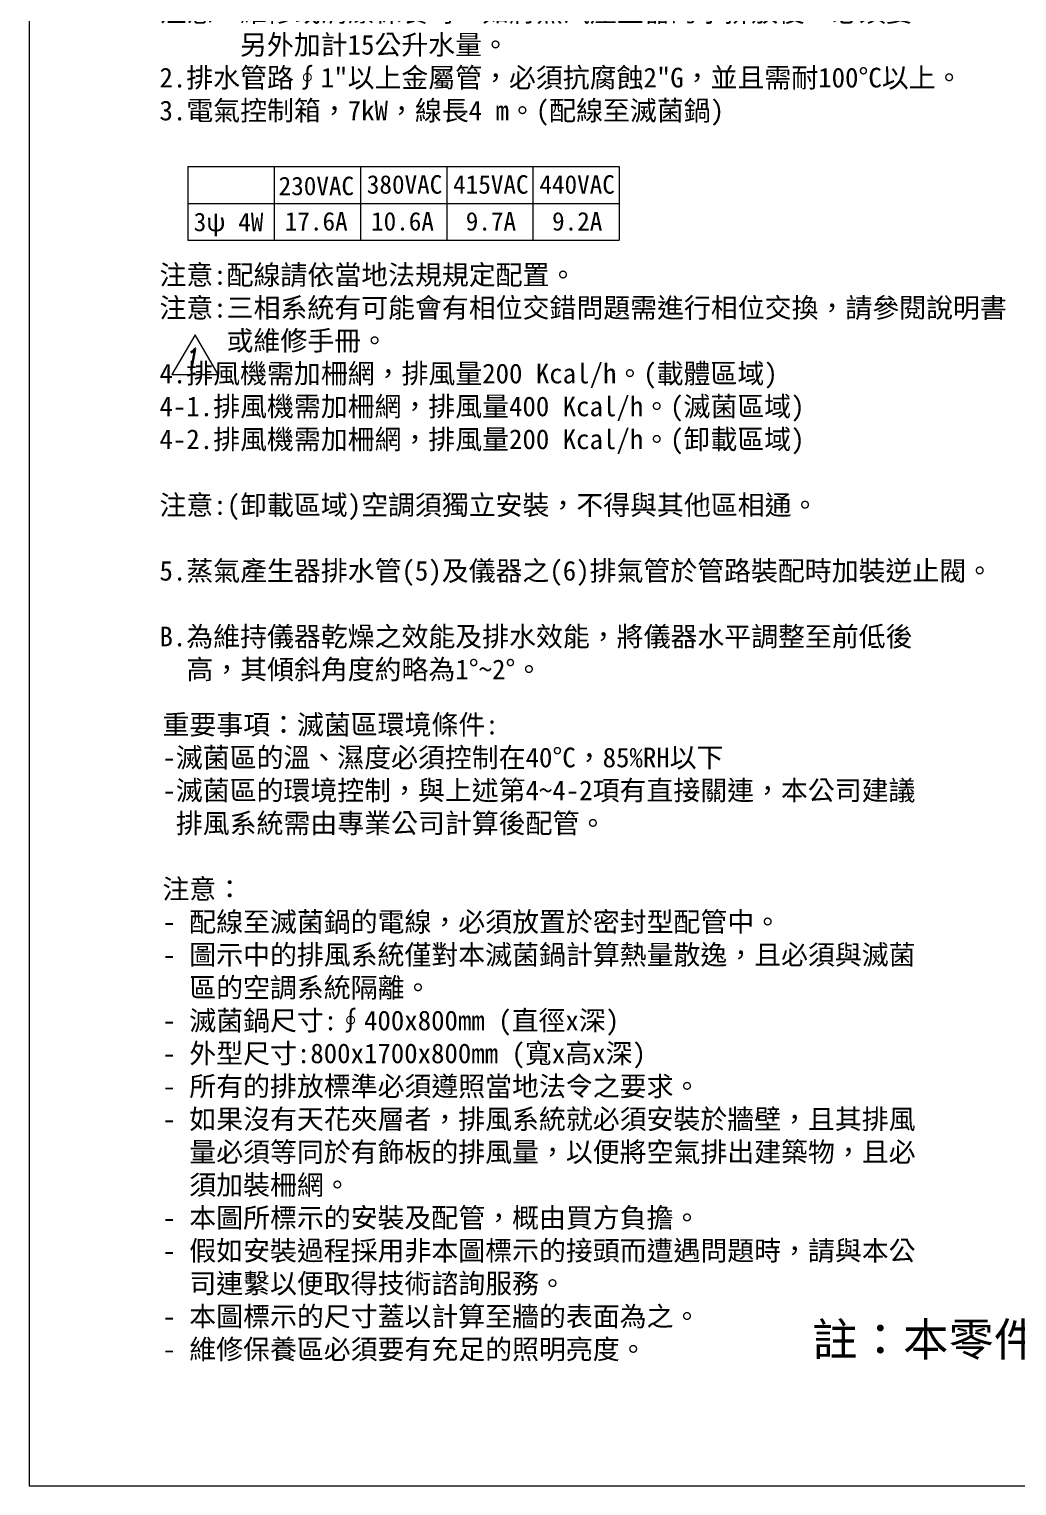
# Model space of a CAD drawing. Header units: millimetres. Extents: x 15361 to 28546, y 509 to 9779.
# Drawn here: x 15361 to 19368, y 509 to 6419 of the extents above; entities that cross this region are included whole.
import ezdxf

# ---------------------------------------------------------------- set-up
doc = ezdxf.new("R2010")
doc.units = ezdxf.units.MM
doc.header["$MEASUREMENT"] = 0
doc.layers.get('0').update_dxf_attribs({"lineweight": 25})
for name, color, linetype, lineweight in [('D', 3, 'Continuous', 13), ('F', 7, 'Continuous', 15), ('T', 4, 'Continuous', 15)]:
    doc.layers.add(name, color=color, linetype=linetype, lineweight=lineweight)
doc.styles.get("Standard").update_dxf_attribs({"font": 'KAIU.TTF'})
doc.styles.add('STU25', font='isocp2.shx')
doc.styles.add('Text', font='romans.shx', dxfattribs={"width": 0.8, "oblique": 10})

msp = doc.modelspace()

# ---------------------------------------------------------------- linework, layer by layer
at = {"layer": 'D'}
for p, q in [((16004.996, 5862.019), (16004.996, 5562.019)), ((16004.996, 5862.019), (17754.996, 5862.019)), ((16354.996, 5862.019), (16354.996, 5562.019)), ((16704.996, 5862.019), (16704.996, 5562.019)), ((17054.996, 5862.019), (17054.996, 5562.019)), ((17404.996, 5862.019), (17404.996, 5562.019)), ((17754.996, 5862.019), (17754.996, 5562.019)), ((16004.996, 5712.019), (17754.996, 5712.019)), ((16004.996, 5562.019), (17754.996, 5562.019))]:
    msp.add_line(p, q, dxfattribs=at)
at = {"layer": 'F', "color": 6}
msp.add_lwpolyline([(15361.176, 9779.31), (15361.176, 509.31), (28546.176, 509.31), (28546.176, 9779.31)], close=True, dxfattribs=at)
msp.add_lwpolyline([(15361.176, 9779.31), (15361.176, 509.31), (28546.176, 509.31), (28546.176, 9779.31)], close=True, dxfattribs=at)
at = {"layer": 'F', "color": 7}
msp.add_lwpolyline([(16034.06, 5179.119), (15940.57, 5017.188), (16127.551, 5017.188)], close=True, dxfattribs=at)

# ---------------------------------------------------------------- texts
at = {"insert": (18537.955, 1171.044), "char_height": 135.00867, "attachment_point": 1, "style": 'STU25'}
msp.add_mtext('{\\f標楷體|b0|i0|c136|p65;註：本零件及其用料均須符合}RoHS{\\f標楷體|b0|i0|c136|p65;指令。}', dxfattribs=at)
at = {"layer": 'D', "color": 11, "char_height": 80, "attachment_point": 1}
for s, insert in [('1.蒸氣產生器出水:∮1/2"，水溫25%%DC，每一滅菌行程大約消耗13公升\\P ，水壓0.5~10 bar，水硬度≦0.2%%DfH(0.02mmol/L)，酸鹼質pH 5~7，\\P 導電率≦15μS/cm管路可安置於牆內，但須配有可隨時取得的鑰匙。\\P\\P注意：維修或清潔保養時，如將蒸汽產生器的水排放後，必須要\\P      另外加計15公升水量。\\P2.排水管路∮1"以上金屬管，必須抗腐蝕2"G，並且需耐100%%DC以上。 \\P3.電氣控制箱，7kW，線長4 m。(配線至滅菌鍋)\\P    \\P\\P\\P\\P注意:配線請依當地法規規定配置。\\P{\\fDFKai-SB|b0|i0|c136|p65;注意:三相系統有可能會有相位交錯問題需進行相位交換，請參閱說明書\\P     或維修手冊。}\\P4.排風機需加柵網，排風量200 Kcal/h。(載體區域)\\P4-1.排風機需加柵網，排風量400 Kcal/h。(滅菌區域)\\P4-2.排風機需加柵網，排風量200 Kcal/h。(卸載區域)\\P\\P注意:(卸載區域)空調須獨立安裝，不得與其他區相通。\\P\\P5.蒸氣產生器排水管(5)及儀器之(6)排氣管於管路裝配時加裝逆止閥。\\P\\PB.為維持儀器乾燥之效能及排水效能，將儀器水平調整至前低後\\P  高，其傾斜角度約略為1%%D~2%%D。', (15889.968, 7062.147)), ('重要事項：滅菌區環境條件:\\P-滅菌區的溫、濕度必須控制在40%%DC，85%RH以下\\P-滅菌區的環境控制，與上述第4~4-2項有直接關連，本公司建議\\P 排風系統需由專業公司計算後配管。\\P\\P注意：\\P- 配線至滅菌鍋的電線，必須放置於密封型配管中。\\P- 圖示中的排風系統僅對本滅菌鍋計算熱量散逸，且必須與滅菌\\P  區的空調系統隔離。\\P- 滅菌鍋尺寸:∮400x800mm (直徑x深)\\P- 外型尺寸:800x1700x800mm (寬x高x深)\\P- 所有的排放標準必須遵照當地法令之要求。\\P- 如果沒有天花夾層者，排風系統就必須安裝於牆壁，且其排風\\P  量必須等同於有飾板的排風量，以便將空氣排出建築物，且必\\P  須加裝柵網。\\P- 本圖所標示的安裝及配管，概由買方負擔。\\P- 假如安裝過程採用非本圖標示的接頭而遭遇問題時，請與本公\\P  司連繫以便取得技術諮詢服務。\\P- 本圖標示的尺寸蓋以計算至牆的表面為之。\\P- 維修保養區必須要有充足的照明亮度。', (15902.04, 3637.497))]:
    msp.add_mtext(s, dxfattribs=dict(at, insert=insert))
at = {"layer": 'D', "color": 11, "char_height": 75, "attachment_point": 1, "style": 'STU25'}
for s, insert in [('{\\f標楷體|b0|i0|c136|p65;230VAC}', (16373.239, 5820.069)), ('{\\f標楷體|b0|i0|c136|p65;380VAC}', (16731.123, 5826.255)), ('{\\f標楷體|b0|i0|c136|p65;415VAC}', (17081.123, 5826.255)), ('{\\f標楷體|b0|i0|c136|p65;440VAC}', (17431.123, 5826.255)), ('{\\f標楷體|b0|i0|c136|p65;3ψ 4W}', (16028.804, 5674.03)), ('{\\f標楷體|b0|i0|c136|p65;17.6A}', (16398.182, 5676.7)), ('{\\f標楷體|b0|i0|c136|p65;10.6A}', (16748.182, 5676.7)), ('{\\f標楷體|b0|i0|c136|p65;9.7A}', (17132.478, 5676.7)), ('{\\f標楷體|b0|i0|c136|p65;9.2A}', (17482.478, 5676.7))]:
    msp.add_mtext(s, dxfattribs=dict(at, insert=insert))
at = {"layer": 'T', "lineweight": 20, "style": 'Text', "oblique": 10, "width": 0.8}
msp.add_text('1', height=90, dxfattribs=at).set_placement((15985.123, 5033.661))

doc.saveas('drawing.dxf')
